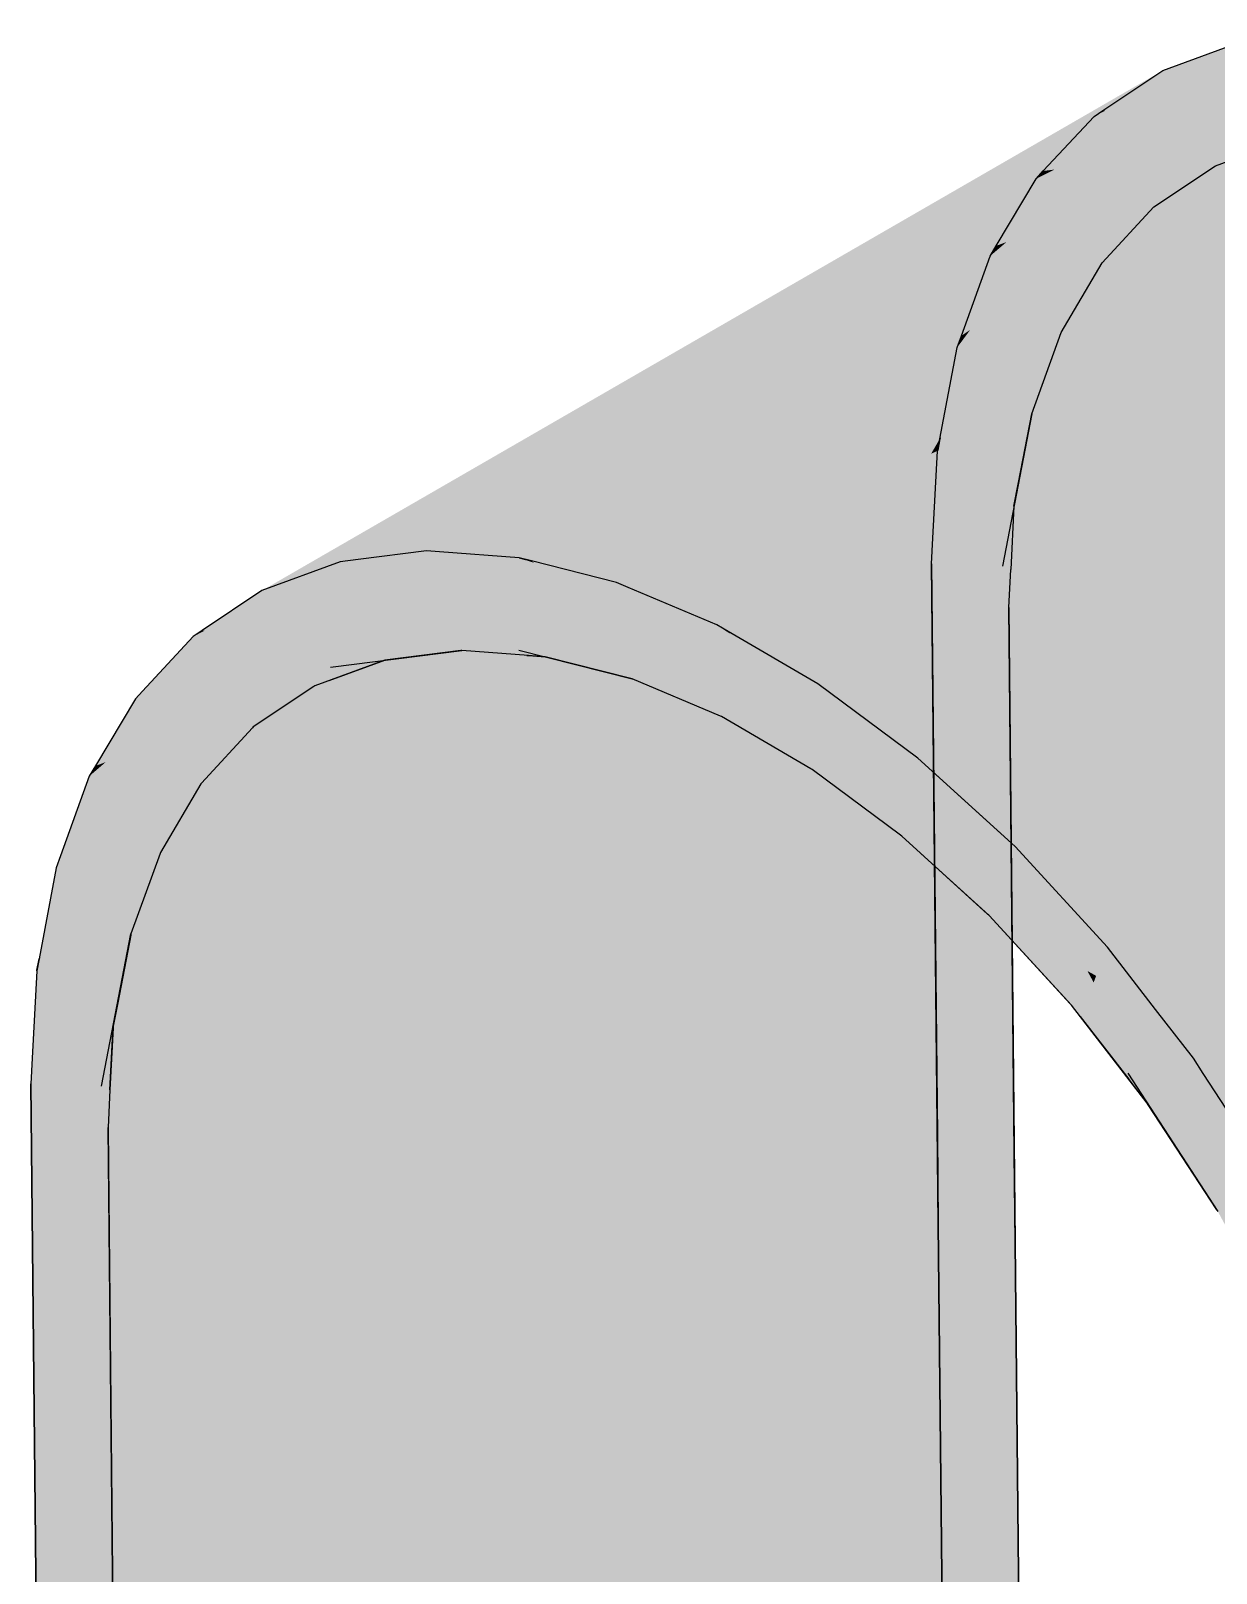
# Model space of a CAD drawing. Extents: x 0 to 2378, y 0 to 1682.
# Drawn here: x 1615.26 to 1647.83, y 1210.03 to 1252.41 of the extents above; entities that cross this region are included whole.
import ezdxf

# ---------------------------------------------------------------- set-up
doc = ezdxf.new("R2010")
doc.units = 0
doc.layers.add('SOMBRA', color=8, linetype='CONTINUOUS')
doc.layers.add('VISIBLE', color=7, linetype='CONTINUOUS')

msp = doc.modelspace()

# ---------------------------------------------------------------- linework, layer by layer
at = {"layer": 'SOMBRA', "color": 254}
for points in [[(1650.8779, 1252.4052), (1643.859, 1249.2002), (1626.1292, 1238.1165)], [(1647.7342, 1250.3555), (1650.8779, 1252.4052), (1626.1292, 1238.1165)], [(1653.4235, 1252.2174), (1647.7342, 1250.3555), (1628.6747, 1237.9287)], [(1653.4235, 1252.2174), (1628.6747, 1237.9287), (1628.8164, 1237.8926)], [(1653.4235, 1252.2174), (1628.8164, 1237.8926), (1652.2568, 1251.4259)], [(1650.8779, 1252.4052), (1649.0013, 1252.1691), (1643.859, 1249.2002)], [(1649.0013, 1252.1691), (1648.5091, 1252.1071), (1643.859, 1249.2002)], [(1651.2383, 1252.3786), (1650.8779, 1252.4052), (1647.7342, 1250.3555)], [(1653.4235, 1252.2174), (1651.2383, 1252.3786), (1647.7342, 1250.3555)], [(1648.5091, 1252.1071), (1646.3595, 1251.3151), (1623.7604, 1237.8185)], [(1643.859, 1249.2002), (1648.5091, 1252.1071), (1623.7604, 1237.8185)], [(1646.3595, 1251.3151), (1641.4866, 1248.3527), (1621.6108, 1237.0264)], [(1646.3595, 1251.3151), (1621.6108, 1237.0264), (1623.7604, 1237.8185)], [(1628.8164, 1237.8926), (1650.5834, 1250.2908), (1652.2568, 1251.4259)], [(1656.1034, 1251.5356), (1650.5834, 1250.2908), (1631.3547, 1237.2469)], [(1653.5531, 1249.7442), (1656.1034, 1251.5356), (1631.3547, 1237.2469)], [(1646.3595, 1251.3151), (1644.718, 1250.2184), (1641.4866, 1248.3527)], [(1644.4715, 1250.0537), (1640.0089, 1246.7834), (1619.7228, 1235.765)], [(1641.4866, 1248.3527), (1644.4715, 1250.0537), (1619.7228, 1235.765)], [(1647.7342, 1250.3555), (1626.1292, 1238.1165), (1626.4896, 1238.0899)], [(1647.7342, 1250.3555), (1626.4896, 1238.0899), (1628.6747, 1237.9287)], [(1628.8164, 1237.8926), (1629.0196, 1237.8409), (1650.5834, 1250.2908)], [(1629.0196, 1237.8409), (1631.3547, 1237.2469), (1650.5834, 1250.2908)], [(1658.8541, 1250.3721), (1653.5531, 1249.7442), (1634.1053, 1236.0834)], [(1656.3498, 1248.5586), (1658.8541, 1250.3721), (1634.1053, 1236.0834)], [(1644.4715, 1250.0537), (1643.0778, 1248.5552), (1640.0089, 1246.7834)], [(1644.718, 1250.2184), (1644.4715, 1250.0537), (1641.4866, 1248.3527)], [(1653.5531, 1249.7442), (1631.3547, 1237.2469), (1631.6736, 1237.112)], [(1653.5531, 1249.7442), (1631.6736, 1237.112), (1634.1053, 1236.0834)], [(1643.859, 1249.2002), (1623.7604, 1237.8185), (1624.2525, 1237.8804)], [(1643.859, 1249.2002), (1624.2525, 1237.8804), (1626.1292, 1238.1165)], [(1641.4866, 1248.3527), (1619.7228, 1235.765), (1619.9693, 1235.9297)], [(1641.4866, 1248.3527), (1619.9693, 1235.9297), (1621.6108, 1237.0264)], [(1656.3498, 1248.5586), (1634.1053, 1236.0834), (1634.4221, 1235.8987)], [(1656.3498, 1248.5586), (1634.4221, 1235.8987), (1636.8843, 1234.4627)], [(1661.633, 1248.7513), (1656.3498, 1248.5586), (1636.8843, 1234.4627)], [(1661.633, 1248.7513), (1636.8843, 1234.4627), (1639.6349, 1232.4255)], [(1664.3836, 1246.7142), (1661.633, 1248.7513), (1639.6349, 1232.4255)], [(1643.0778, 1248.5552), (1642.8805, 1248.3431), (1640.0089, 1246.7834)], [(1642.8805, 1248.3431), (1638.502, 1244.604), (1618.1318, 1234.0544)], [(1640.0089, 1246.7834), (1642.8805, 1248.3431), (1618.1318, 1234.0544)], [(1642.8805, 1248.3431), (1641.7826, 1246.4981), (1638.502, 1244.604)], [(1640.0089, 1246.7834), (1618.1318, 1234.0544), (1618.3291, 1234.2665)], [(1640.0089, 1246.7834), (1618.3291, 1234.2665), (1619.7228, 1235.765)], [(1664.3836, 1246.7142), (1639.6349, 1232.4255), (1641.5186, 1230.7091)], [(1664.3836, 1246.7142), (1641.5186, 1230.7091), (1648.7793, 1234.901)], [(1641.7826, 1246.4981), (1641.6148, 1246.2161), (1638.502, 1244.604)], [(1641.6148, 1246.2161), (1637.6319, 1242.1815), (1616.8661, 1231.9274)], [(1638.502, 1244.604), (1641.6148, 1246.2161), (1616.8661, 1231.9274)], [(1641.6148, 1246.2161), (1640.8265, 1244.0259), (1637.6319, 1242.1815)], [(1638.502, 1244.604), (1616.8661, 1231.9274), (1617.0338, 1232.2094)], [(1638.502, 1244.604), (1617.0338, 1232.2094), (1618.1318, 1234.0544)], [(1667.0494, 1244.2851), (1648.7793, 1234.901), (1642.3007, 1229.9964)], [(1667.0494, 1244.2851), (1642.3007, 1229.9964), (1644.8392, 1227.2326)], [(1669.5879, 1241.5213), (1667.0494, 1244.2851), (1644.8392, 1227.2326)], [(1640.7097, 1243.7013), (1637.3797, 1239.5468), (1615.961, 1229.4126)], [(1637.6319, 1242.1815), (1640.7097, 1243.7013), (1615.961, 1229.4126)], [(1640.7097, 1243.7013), (1640.2343, 1241.1949), (1637.3797, 1239.5468)], [(1640.8265, 1244.0259), (1640.7097, 1243.7013), (1637.6319, 1242.1815)], [(1637.6319, 1242.1815), (1615.961, 1229.4126), (1616.0778, 1229.7372)], [(1637.6319, 1242.1815), (1616.0778, 1229.7372), (1616.8661, 1231.9274)], [(1640.2343, 1241.1949), (1639.9955, 1240.7844), (1637.3797, 1239.5468)], [(1640.2343, 1241.1949), (1640.1762, 1240.8888), (1639.9955, 1240.7844)], [(1640.1723, 1240.8681), (1615.4236, 1226.5794), (1615.4275, 1226.6001)], [(1640.1723, 1240.8681), (1615.4275, 1226.6001), (1639.9955, 1240.7844)], [(1615.4275, 1226.6001), (1637.3797, 1239.5468), (1639.9955, 1240.7844)], [(1640.1762, 1240.8888), (1640.1723, 1240.8681), (1639.9955, 1240.7844)], [(1615.4275, 1226.6001), (1615.4856, 1226.9062), (1637.3797, 1239.5468)], [(1615.4856, 1226.9062), (1615.961, 1229.4126), (1637.3797, 1239.5468)], [(1641.5186, 1230.7091), (1642.3007, 1229.9964), (1648.7793, 1234.901)]]:
    msp.add_solid(points, dxfattribs=at)
at = {"layer": 'SOMBRA', "color": 253}
for points in [[(1646.1682, 1250.1069), (1644.7852, 1250.2132), (1648.5091, 1252.1071)], [(1644.7852, 1250.2132), (1646.3595, 1251.3151), (1648.5091, 1252.1071)], [(1648.31, 1249.9423), (1646.1682, 1250.1069), (1648.5091, 1252.1071)], [(1644.7852, 1250.2132), (1644.718, 1250.2184), (1646.3595, 1251.3151)], [(1643.3851, 1248.5942), (1643.0778, 1248.5552), (1644.4715, 1250.0537)], [(1646.1682, 1250.1069), (1644.5748, 1248.7454), (1643.3851, 1248.5942)], [(1646.1682, 1250.1069), (1643.3851, 1248.5942), (1644.4715, 1250.0537)], [(1644.7852, 1250.2132), (1644.4715, 1250.0537), (1644.718, 1250.2184)], [(1646.1682, 1250.1069), (1644.4715, 1250.0537), (1644.7852, 1250.2132)], [(1648.31, 1249.9423), (1644.5748, 1248.7454), (1646.1682, 1250.1069)], [(1648.31, 1249.9423), (1648.2427, 1249.2112), (1644.5748, 1248.7454)], [(1648.2427, 1249.2112), (1642.0657, 1246.6015), (1644.5748, 1248.7454)], [(1648.2427, 1249.2112), (1648.2089, 1248.8443), (1642.0657, 1246.6015)], [(1647.8091, 1248.6983), (1641.5957, 1244.5406), (1641.6148, 1246.2161)], [(1647.8091, 1248.6983), (1641.6148, 1246.2161), (1642.0657, 1246.6015)], [(1643.3851, 1248.5942), (1641.8404, 1246.5192), (1641.7826, 1246.4981)], [(1643.3851, 1248.5942), (1641.7826, 1246.4981), (1642.8805, 1248.3431)], [(1644.5748, 1248.7454), (1642.0657, 1246.6015), (1641.8404, 1246.5192)], [(1644.5748, 1248.7454), (1641.8404, 1246.5192), (1643.3851, 1248.5942)], [(1643.3851, 1248.5942), (1642.8805, 1248.3431), (1643.0778, 1248.5552)], [(1646.1191, 1247.5674), (1641.5741, 1242.6458), (1641.5957, 1244.5406)], [(1642.0657, 1246.6015), (1641.6148, 1246.2161), (1641.8404, 1246.5192)], [(1641.8404, 1246.5192), (1641.6148, 1246.2161), (1641.7826, 1246.4981)], [(1641.0676, 1244.1872), (1640.8265, 1244.0259), (1641.6148, 1246.2161)], [(1641.5957, 1244.5406), (1641.0676, 1244.1872), (1641.6148, 1246.2161)], [(1644.6978, 1246.0283), (1641.5519, 1240.6937), (1641.5741, 1242.6458)], [(1641.5957, 1244.5406), (1641.5741, 1242.6458), (1640.2712, 1241.2349)], [(1641.5957, 1244.5406), (1640.2712, 1241.2349), (1641.0676, 1244.1872)], [(1641.0676, 1244.1872), (1640.2712, 1241.2349), (1640.2343, 1241.1949)], [(1641.0676, 1244.1872), (1640.2343, 1241.1949), (1640.7097, 1243.7013)], [(1641.0676, 1244.1872), (1640.7097, 1243.7013), (1640.8265, 1244.0259)], [(1643.5735, 1244.1218), (1641.5267, 1238.4803), (1641.5519, 1240.6937)], [(1641.5741, 1242.6458), (1640.1905, 1238.4079), (1640.1723, 1240.8681)], [(1641.5741, 1242.6458), (1640.1723, 1240.8681), (1640.2712, 1241.2349)], [(1641.5741, 1242.6458), (1640.2014, 1238.4035), (1640.1905, 1238.4079)], [(1641.5741, 1242.6458), (1641.5519, 1240.6937), (1640.2014, 1238.4035)], [(1642.7603, 1241.8805), (1641.9549, 1237.6955), (1641.5197, 1237.8712)], [(1642.7603, 1241.8805), (1641.5197, 1237.8712), (1641.5267, 1238.4803)], [(1640.2712, 1241.2349), (1640.1723, 1240.8681), (1640.2343, 1241.1949)], [(1657.022, 1231.7869), (1669.5879, 1241.5213), (1644.8392, 1227.2326)], [(1640.1723, 1240.8681), (1634.4323, 1235.2247), (1615.4236, 1226.5794)], [(1640.1723, 1240.8681), (1640.0466, 1238.4661), (1634.4323, 1235.2247)], [(1640.1905, 1238.4079), (1640.0466, 1238.4661), (1640.1723, 1240.8681)], [(1641.5519, 1240.6937), (1641.333, 1237.9466), (1640.2014, 1238.4035)], [(1641.5519, 1240.6937), (1641.5267, 1238.4803), (1641.333, 1237.9466)], [(1642.2724, 1239.3453), (1642.1839, 1237.603), (1641.9549, 1237.6955)], [(1640.0466, 1238.4661), (1640.0097, 1237.7613), (1634.4323, 1235.2247)], [(1640.1905, 1238.4079), (1640.0097, 1237.7613), (1640.0466, 1238.4661)], [(1640.1905, 1238.4079), (1640.192, 1219.6211), (1640.0097, 1237.7613)], [(1640.1905, 1238.4079), (1640.33, 1219.588), (1640.192, 1219.6211)], [(1641.5197, 1237.8712), (1640.33, 1219.588), (1640.1905, 1238.4079)], [(1641.5267, 1238.4803), (1641.5197, 1237.8712), (1641.333, 1237.9466)], [(1669.0499, 1236.2133), (1671.9497, 1238.4676), (1647.2009, 1224.1789)], [(1671.9497, 1238.4676), (1657.022, 1231.7869), (1647.2009, 1224.1789)], [(1640.0097, 1237.7613), (1620.9386, 1210.9652), (1615.2609, 1223.4726)], [(1634.4323, 1235.2247), (1640.0097, 1237.7613), (1615.2609, 1223.4726)], [(1640.0097, 1237.7613), (1640.1674, 1222.067), (1620.9386, 1210.9652)], [(1641.5197, 1237.8712), (1641.2576, 1219.3658), (1640.33, 1219.588)], [(1641.5197, 1237.8712), (1641.3237, 1220.6674), (1641.2576, 1219.3658)], [(1642.1839, 1237.603), (1641.3237, 1220.6674), (1641.5197, 1237.8712)], [(1642.131, 1236.561), (1641.3087, 1219.3535), (1641.3237, 1220.6674)], [(1642.131, 1236.561), (1642.3063, 1219.1145), (1641.3087, 1219.3535)], [(1669.0499, 1236.2133), (1647.2009, 1224.1789), (1647.4748, 1223.7569)], [(1669.0499, 1236.2133), (1647.4748, 1223.7569), (1649.3364, 1220.8884)], [(1634.4323, 1235.2247), (1615.2609, 1223.4726), (1615.2978, 1224.1774)], [(1634.4323, 1235.2247), (1615.2978, 1224.1774), (1615.4236, 1226.5794)], [(1657.022, 1231.7869), (1644.8392, 1227.2326), (1646.1649, 1225.5185)], [(1657.022, 1231.7869), (1646.1649, 1225.5185), (1647.2009, 1224.1789)], [(1615.4186, 1207.7783), (1615.2609, 1223.4726), (1620.9386, 1210.9652)], [(1640.1674, 1222.067), (1621.8234, 1209.016), (1620.9386, 1210.9652)], [(1640.1674, 1222.067), (1640.192, 1219.6211), (1621.8234, 1209.016)], [(1641.3237, 1220.6674), (1641.3087, 1219.3535), (1641.2576, 1219.3658)], [(1640.192, 1219.6211), (1628.1418, 1195.0973), (1621.8234, 1209.016)], [(1640.192, 1219.6211), (1640.3675, 1202.1558), (1628.1418, 1195.0973)], [(1640.33, 1219.588), (1640.3986, 1199.0613), (1640.192, 1219.6211)], [(1640.33, 1219.588), (1640.4821, 1199.0566), (1640.3986, 1199.0613)], [(1641.3087, 1219.3535), (1640.4821, 1199.0566), (1640.33, 1219.588)], [(1641.3087, 1219.3535), (1641.0771, 1199.0232), (1640.4821, 1199.0566)], [(1642.3063, 1219.1145), (1641.0771, 1199.0232), (1641.3087, 1219.3535)], [(1642.3063, 1219.1145), (1642.509, 1198.9429), (1641.0771, 1199.0232)], [(1615.4432, 1205.3324), (1615.4186, 1207.7783), (1620.9386, 1210.9652)], [(1615.4432, 1205.3324), (1620.9386, 1210.9652), (1621.8234, 1209.016)]]:
    msp.add_solid(points, dxfattribs=at)
at = {"layer": 'SOMBRA', "color": 252}
for points in [[(1627.105, 1235.3812), (1649.7324, 1249.4005), (1651.8537, 1249.6699)], [(1633.6071, 1237.9404), (1627.105, 1235.3812), (1651.8537, 1249.6699)], [(1633.6071, 1237.9404), (1651.8537, 1249.6699), (1653.6801, 1249.5295)], [(1624.9836, 1235.1118), (1647.8091, 1248.6983), (1649.7324, 1249.4005)], [(1627.0751, 1235.3774), (1624.9836, 1235.1118), (1649.7324, 1249.4005)], [(1627.105, 1235.3812), (1627.0751, 1235.3774), (1649.7324, 1249.4005)], [(1629.3889, 1235.2057), (1653.6801, 1249.5295), (1654.1377, 1249.4944)], [(1629.3889, 1235.2057), (1633.6071, 1237.9404), (1653.6801, 1249.5295)], [(1631.7453, 1234.61), (1629.3889, 1235.2057), (1654.1377, 1249.4944)], [(1631.7789, 1234.6015), (1631.7453, 1234.61), (1654.1377, 1249.4944)], [(1631.7789, 1234.6015), (1654.1377, 1249.4944), (1656.5277, 1248.8901)], [(1634.205, 1233.5791), (1631.7789, 1234.6015), (1656.5277, 1248.8901)], [(1634.2397, 1233.5645), (1634.205, 1233.5791), (1656.5277, 1248.8901)], [(1634.2397, 1233.5645), (1656.5277, 1248.8901), (1658.9884, 1247.8532)], [(1623.0603, 1234.4096), (1646.1191, 1247.5674), (1647.8091, 1248.6983)], [(1624.9566, 1235.1019), (1623.0603, 1234.4096), (1647.8091, 1248.6983)], [(1624.9836, 1235.1118), (1624.9566, 1235.1019), (1647.8091, 1248.6983)], [(1621.3703, 1233.2787), (1644.6978, 1246.0283), (1646.1191, 1247.5674)], [(1623.0365, 1234.3937), (1621.3703, 1233.2787), (1646.1191, 1247.5674)], [(1623.0603, 1234.4096), (1623.0365, 1234.3937), (1646.1191, 1247.5674)], [(1636.6936, 1232.1316), (1634.2397, 1233.5645), (1658.9884, 1247.8532)], [(1636.7287, 1232.1111), (1636.6936, 1232.1316), (1658.9884, 1247.8532)], [(1636.7287, 1232.1111), (1658.9884, 1247.8532), (1661.4774, 1246.3998)], [(1639.1548, 1230.308), (1636.7287, 1232.1111), (1661.4774, 1246.3998)], [(1639.1894, 1230.2822), (1639.1548, 1230.308), (1661.4774, 1246.3998)], [(1639.1894, 1230.2822), (1661.4774, 1246.3998), (1663.9382, 1244.5709)], [(1619.949, 1231.7396), (1643.5735, 1244.1218), (1644.6978, 1246.0283)], [(1621.3503, 1233.2571), (1619.949, 1231.7396), (1644.6978, 1246.0283)], [(1621.3703, 1233.2787), (1621.3503, 1233.2571), (1644.6978, 1246.0283)], [(1641.5458, 1228.1409), (1639.1894, 1230.2822), (1663.9382, 1244.5709)], [(1641.5794, 1228.1103), (1641.5458, 1228.1409), (1663.9382, 1244.5709)], [(1641.5794, 1228.1103), (1663.9382, 1244.5709), (1666.3282, 1242.399)], [(1618.8247, 1229.8331), (1642.7603, 1241.8805), (1643.5735, 1244.1218)], [(1619.9332, 1231.7128), (1618.8247, 1229.8331), (1643.5735, 1244.1218)], [(1619.949, 1231.7396), (1619.9332, 1231.7128), (1643.5735, 1244.1218)], [(1666.2336, 1242.3287), (1641.5794, 1228.1103), (1666.3282, 1242.399)], [(1666.2336, 1242.3287), (1641.5889, 1228.1001), (1641.5794, 1228.1103)], [(1641.5889, 1228.1001), (1666.2336, 1242.3287), (1643.8173, 1225.6752)], [(1643.8493, 1225.6404), (1643.8173, 1225.6752), (1666.2336, 1242.3287)], [(1643.8493, 1225.6404), (1666.2336, 1242.3287), (1666.3376, 1242.3888)], [(1643.8493, 1225.6404), (1666.3376, 1242.3888), (1668.598, 1239.9291)], [(1618.0116, 1227.5918), (1642.3969, 1239.992), (1642.7603, 1241.8805)], [(1618.8133, 1229.8016), (1618.0116, 1227.5918), (1642.7603, 1241.8805)], [(1618.8247, 1229.8331), (1618.8133, 1229.8016), (1642.7603, 1241.8805)], [(1618.0116, 1227.5918), (1635.994, 1236.2953), (1642.3969, 1239.992)], [(1635.994, 1236.2953), (1642.2724, 1239.3453), (1642.3969, 1239.992)], [(1645.9337, 1222.9396), (1643.8493, 1225.6404), (1668.598, 1239.9291)], [(1645.9635, 1222.9011), (1645.9337, 1222.9396), (1668.598, 1239.9291)], [(1645.9635, 1222.9011), (1668.598, 1239.9291), (1670.7122, 1237.1897)], [(1617.5237, 1225.0566), (1642.1839, 1237.603), (1642.2724, 1239.3453)], [(1635.994, 1236.2953), (1617.5237, 1225.0566), (1642.2724, 1239.3453)], [(1621.4195, 1235.8182), (1623.7604, 1237.8185), (1620.0365, 1235.9245)], [(1620.0365, 1235.9245), (1623.7604, 1237.8185), (1621.6108, 1237.0264)], [(1623.5612, 1235.6536), (1623.7604, 1237.8185), (1621.4195, 1235.8182)], [(1628.886, 1235.2443), (1623.7604, 1237.8185), (1623.5612, 1235.6536)], [(1624.3393, 1237.8314), (1624.2525, 1237.8804), (1623.7604, 1237.8185)], [(1624.617, 1237.6748), (1624.3393, 1237.8314), (1623.7604, 1237.8185)], [(1628.886, 1235.2443), (1624.617, 1237.6748), (1623.7604, 1237.8185)], [(1624.3393, 1237.8314), (1626.1292, 1238.1165), (1624.2525, 1237.8804)], [(1624.3393, 1237.8314), (1626.4896, 1238.0899), (1626.1292, 1238.1165)], [(1624.3393, 1237.8314), (1626.8363, 1237.8874), (1626.4896, 1238.0899)], [(1624.617, 1237.6748), (1626.8363, 1237.8874), (1624.3393, 1237.8314)], [(1624.617, 1237.6748), (1628.2416, 1237.0669), (1626.8363, 1237.8874)], [(1626.8363, 1237.8874), (1628.6747, 1237.9287), (1626.4896, 1238.0899)], [(1628.2416, 1237.0669), (1628.6747, 1237.9287), (1626.8363, 1237.8874)], [(1633.6071, 1237.9404), (1628.9313, 1235.2408), (1627.105, 1235.3812)], [(1628.2416, 1237.0669), (1629.0926, 1237.7867), (1628.6747, 1237.9287)], [(1628.2416, 1237.0669), (1630.5913, 1236.6728), (1629.0926, 1237.7867)], [(1629.0926, 1237.7867), (1629.0196, 1237.8409), (1628.6747, 1237.9287)], [(1628.9313, 1235.2408), (1633.6071, 1237.9404), (1629.3568, 1235.2081)], [(1629.0926, 1237.7867), (1631.3547, 1237.2469), (1629.0196, 1237.8409)], [(1630.5913, 1236.6728), (1632.0292, 1236.7889), (1629.0926, 1237.7867)], [(1629.0926, 1237.7867), (1631.6736, 1237.112), (1631.3547, 1237.2469)], [(1629.0926, 1237.7867), (1632.0292, 1236.7889), (1631.6736, 1237.112)], [(1629.3889, 1235.2057), (1629.3568, 1235.2081), (1633.6071, 1237.9404)], [(1617.5237, 1225.0566), (1632.79, 1232.1794), (1642.1839, 1237.603)], [(1625.0042, 1237.4563), (1628.2416, 1237.0669), (1624.617, 1237.6748)], [(1628.886, 1235.2443), (1628.9313, 1235.2408), (1624.617, 1237.6748)], [(1631.7789, 1234.6015), (1625.0042, 1237.4563), (1628.6727, 1235.3867)], [(1625.0042, 1237.4563), (1634.2397, 1233.5645), (1628.2416, 1237.0669)], [(1632.79, 1232.1794), (1642.131, 1236.561), (1642.1839, 1237.603)], [(1620.0365, 1235.9245), (1621.6108, 1237.0264), (1619.9693, 1235.9297)], [(1636.7287, 1232.1111), (1630.5913, 1236.6728), (1628.2416, 1237.0669)], [(1632.0292, 1236.7889), (1634.1053, 1236.0834), (1631.6736, 1237.112)], [(1647.8458, 1220.0111), (1645.9635, 1222.9011), (1670.7122, 1237.1897)], [(1617.3823, 1222.2724), (1642.2817, 1221.5624), (1642.131, 1236.561)], [(1632.79, 1232.1794), (1617.3823, 1222.2724), (1642.131, 1236.561)], [(1630.5913, 1236.6728), (1632.5113, 1236.3508), (1632.0292, 1236.7889)], [(1639.1894, 1230.2822), (1632.5113, 1236.3508), (1630.5913, 1236.6728)], [(1632.5113, 1236.3508), (1634.1053, 1236.0834), (1632.0292, 1236.7889)], [(1635.994, 1236.2953), (1617.6481, 1225.7033), (1617.5237, 1225.0566)], [(1635.994, 1236.2953), (1618.0047, 1227.5561), (1617.6481, 1225.7033)], [(1618.0116, 1227.5918), (1618.0047, 1227.5561), (1635.994, 1236.2953)], [(1639.7116, 1229.8077), (1634.1053, 1236.0834), (1632.5113, 1236.3508)], [(1634.4802, 1235.8354), (1634.4221, 1235.8987), (1634.1053, 1236.0834)], [(1634.7121, 1235.5831), (1634.4802, 1235.8354), (1634.1053, 1236.0834)], [(1639.7116, 1229.8077), (1634.7121, 1235.5831), (1634.1053, 1236.0834)], [(1618.6364, 1234.3056), (1619.7228, 1235.765), (1618.3291, 1234.2665)], [(1619.826, 1234.4567), (1619.7228, 1235.765), (1618.6364, 1234.3056)], [(1620.0365, 1235.9245), (1619.9693, 1235.9297), (1619.7228, 1235.765)], [(1619.826, 1234.4567), (1620.0365, 1235.9245), (1619.7228, 1235.765)], [(1619.826, 1234.4567), (1621.4195, 1235.8182), (1620.0365, 1235.9245)], [(1623.494, 1234.9226), (1621.4195, 1235.8182), (1619.826, 1234.4567)], [(1623.494, 1234.9226), (1623.5612, 1235.6536), (1621.4195, 1235.8182)], [(1627.105, 1235.3812), (1623.5612, 1235.6536), (1623.494, 1234.9226)], [(1634.4802, 1235.8354), (1636.8843, 1234.4627), (1634.4221, 1235.8987)], [(1634.7121, 1235.5831), (1639.6349, 1232.4255), (1634.4802, 1235.8354)], [(1634.4802, 1235.8354), (1639.6349, 1232.4255), (1636.8843, 1234.4627)], [(1629.3889, 1235.2057), (1628.6727, 1235.3867), (1628.9313, 1235.2408)], [(1639.7116, 1229.8077), (1640.2836, 1229.5204), (1634.7121, 1235.5831)], [(1640.2836, 1229.5204), (1644.8392, 1227.2326), (1634.7121, 1235.5831)], [(1634.7121, 1235.5831), (1644.8392, 1227.2326), (1639.6349, 1232.4255)], [(1623.4602, 1234.5556), (1623.494, 1234.9226), (1619.826, 1234.4567)], [(1624.9836, 1235.1118), (1623.494, 1234.9226), (1623.4602, 1234.5556)], [(1623.0603, 1234.4096), (1616.8661, 1231.9274), (1616.847, 1230.2519)], [(1623.0603, 1234.4096), (1617.317, 1232.3128), (1616.8661, 1231.9274)], [(1623.4602, 1234.5556), (1619.826, 1234.4567), (1617.317, 1232.3128)], [(1617.317, 1232.3128), (1619.826, 1234.4567), (1618.6364, 1234.3056)], [(1617.0917, 1232.2305), (1618.1318, 1234.0544), (1617.0338, 1232.2094)], [(1617.317, 1232.3128), (1618.6364, 1234.3056), (1617.0917, 1232.2305)], [(1617.0917, 1232.2305), (1618.6364, 1234.3056), (1618.3291, 1234.2665)], [(1617.0917, 1232.2305), (1618.3291, 1234.2665), (1618.1318, 1234.0544)], [(1621.3703, 1233.2787), (1616.847, 1230.2519), (1616.8254, 1228.3571)], [(1617.317, 1232.3128), (1617.0917, 1232.2305), (1616.8661, 1231.9274)], [(1644.8392, 1227.2326), (1642.3007, 1229.9964), (1639.6349, 1232.4255)], [(1616.3188, 1229.8985), (1616.8661, 1231.9274), (1616.0778, 1229.7372)], [(1616.847, 1230.2519), (1616.8661, 1231.9274), (1616.3188, 1229.8985)], [(1617.0917, 1232.2305), (1617.0338, 1232.2094), (1616.8661, 1231.9274)], [(1632.79, 1232.1794), (1617.4352, 1223.3143), (1617.3823, 1222.2724)], [(1617.4352, 1223.3143), (1632.79, 1232.1794), (1617.5217, 1225.0174)], [(1617.5237, 1225.0566), (1617.5217, 1225.0174), (1632.79, 1232.1794)], [(1619.949, 1231.7396), (1616.8254, 1228.3571), (1616.8031, 1226.405)], [(1616.8254, 1228.3571), (1616.847, 1230.2519), (1616.3188, 1229.8985)], [(1616.8254, 1228.3571), (1616.3188, 1229.8985), (1615.5225, 1226.9462)], [(1615.5225, 1226.9462), (1616.3188, 1229.8985), (1616.0778, 1229.7372)], [(1615.5225, 1226.9462), (1616.0778, 1229.7372), (1615.961, 1229.4126)], [(1618.8247, 1229.8331), (1616.8031, 1226.405), (1616.7779, 1224.1916)], [(1641.5794, 1228.1103), (1640.2836, 1229.5204), (1639.7116, 1229.8077)], [(1615.5225, 1226.9462), (1615.961, 1229.4126), (1615.4856, 1226.9062)], [(1641.5889, 1228.1001), (1644.8392, 1227.2326), (1640.2836, 1229.5204)], [(1615.4526, 1224.1149), (1616.8254, 1228.3571), (1615.5225, 1226.9462)], [(1615.4526, 1224.1149), (1616.8031, 1226.405), (1616.8254, 1228.3571)], [(1643.8493, 1225.6404), (1642.23, 1227.7384), (1641.5889, 1228.1001)], [(1641.5889, 1228.1001), (1644.5307, 1226.4404), (1644.8392, 1227.2326)], [(1617.2062, 1223.4068), (1618.0116, 1227.5918), (1616.7779, 1224.1916)], [(1644.095, 1225.322), (1643.1514, 1227.2186), (1642.23, 1227.7384)], [(1644.095, 1225.322), (1644.2042, 1225.6022), (1643.1514, 1227.2186)], [(1644.2042, 1225.6022), (1644.2904, 1226.576), (1643.1514, 1227.2186)], [(1645.0104, 1226.1698), (1644.8392, 1227.2326), (1644.5307, 1226.4404)], [(1645.0104, 1226.1698), (1645.0107, 1226.1696), (1644.8392, 1227.2326)], [(1645.0107, 1226.1696), (1645.7046, 1225.7782), (1644.8392, 1227.2326)], [(1645.7046, 1225.7782), (1645.9805, 1225.6225), (1644.8392, 1227.2326)], [(1645.9805, 1225.6225), (1646.1649, 1225.5185), (1644.8392, 1227.2326)], [(1615.4526, 1224.1149), (1615.5225, 1226.9462), (1615.4236, 1226.5794)], [(1615.5225, 1226.9462), (1615.4856, 1226.9062), (1615.4236, 1226.5794)], [(1615.4418, 1224.1192), (1615.4236, 1226.5794), (1615.2978, 1224.1774)], [(1615.4526, 1224.1149), (1615.4236, 1226.5794), (1615.4418, 1224.1192)], [(1615.4526, 1224.1149), (1616.7779, 1224.1916), (1616.8031, 1226.405)], [(1644.2042, 1225.6022), (1644.461, 1226.2615), (1644.2904, 1226.576)], [(1644.461, 1226.2615), (1644.5307, 1226.4404), (1644.2904, 1226.576)], [(1645.2214, 1224.859), (1644.5307, 1226.4404), (1644.461, 1226.2615)], [(1645.2214, 1224.859), (1645.0104, 1226.1698), (1644.5307, 1226.4404)], [(1645.3966, 1223.7715), (1644.461, 1226.2615), (1644.2042, 1225.6022)], [(1645.3966, 1223.7715), (1645.2214, 1224.859), (1644.461, 1226.2615)], [(1645.0104, 1226.1698), (1645.2214, 1224.859), (1645.2226, 1224.8569)], [(1645.0104, 1226.1698), (1645.2226, 1224.8569), (1645.0107, 1226.1696)], [(1649.5485, 1216.8794), (1645.0107, 1226.1696), (1645.2226, 1224.8569)], [(1649.5485, 1216.8794), (1645.5999, 1225.8373), (1645.0107, 1226.1696)], [(1645.4242, 1223.5998), (1644.2042, 1225.6022), (1644.095, 1225.322)], [(1645.4242, 1223.5998), (1645.3966, 1223.7715), (1644.2042, 1225.6022)], [(1645.5999, 1225.8373), (1650.9486, 1213.7032), (1648.2608, 1221.4822)], [(1645.5999, 1225.8373), (1648.2608, 1221.4822), (1645.7046, 1225.7782)], [(1645.7046, 1225.7782), (1648.2608, 1221.4822), (1647.6381, 1223.2841)], [(1645.7046, 1225.7782), (1647.6381, 1223.2841), (1645.9805, 1225.6225)], [(1645.9805, 1225.6225), (1647.2009, 1224.1789), (1646.1649, 1225.5185)], [(1645.9805, 1225.6225), (1647.6381, 1223.2841), (1647.4748, 1223.7569)], [(1645.9805, 1225.6225), (1647.4748, 1223.7569), (1647.2009, 1224.1789)], [(1617.5237, 1225.0566), (1617.2062, 1223.4068), (1617.4352, 1223.3143)], [(1645.2214, 1224.859), (1645.3966, 1223.7715), (1645.3981, 1223.7691)], [(1645.2214, 1224.859), (1645.3981, 1223.7691), (1645.2226, 1224.8569)], [(1647.8727, 1219.9698), (1645.2226, 1224.8569), (1645.3981, 1223.7691)], [(1615.4526, 1224.1149), (1616.5843, 1223.6579), (1616.7779, 1224.1916)], [(1616.5843, 1223.6579), (1616.771, 1223.5825), (1616.7779, 1224.1916)], [(1617.2062, 1223.4068), (1616.7779, 1224.1916), (1616.771, 1223.5825)], [(1615.5813, 1205.2993), (1615.2978, 1224.1774), (1615.2609, 1223.4726)], [(1615.5813, 1205.2993), (1615.4418, 1224.1192), (1615.2978, 1224.1774)], [(1616.5089, 1205.0771), (1615.4418, 1224.1192), (1615.5813, 1205.2993)], [(1616.5089, 1205.0771), (1616.771, 1223.5825), (1615.4418, 1224.1192)], [(1645.3966, 1223.7715), (1645.4242, 1223.5998), (1645.4258, 1223.5978)], [(1645.3966, 1223.7715), (1645.4258, 1223.5978), (1645.3981, 1223.7691)], [(1645.9635, 1222.9011), (1645.3981, 1223.7691), (1645.4258, 1223.5978)], [(1615.5813, 1205.2993), (1615.2609, 1223.4726), (1615.4432, 1205.3324)], [(1616.5089, 1205.0771), (1616.575, 1206.3788), (1616.771, 1223.5825)], [(1617.4352, 1223.3143), (1616.771, 1223.5825), (1616.575, 1206.3788)], [(1647.6381, 1223.2841), (1649.3364, 1220.8884), (1647.4748, 1223.7569)], [(1648.2608, 1221.4822), (1649.3364, 1220.8884), (1647.6381, 1223.2841)], [(1617.5576, 1204.8259), (1617.3823, 1222.2724), (1616.575, 1206.3788)], [(1617.3823, 1222.2724), (1622.53, 1210.1588), (1642.2817, 1221.5624)], [(1617.3823, 1222.2724), (1617.3922, 1221.2813), (1622.53, 1210.1588)], [(1617.533, 1207.2737), (1622.53, 1210.1588), (1617.3922, 1221.2813)], [(1622.53, 1210.1588), (1642.3063, 1219.1145), (1642.2817, 1221.5624)], [(1622.53, 1210.1588), (1623.4279, 1208.2151), (1642.3063, 1219.1145)], [(1623.4279, 1208.2151), (1642.478, 1202.0295), (1642.3063, 1219.1145)], [(1617.533, 1207.2737), (1623.4279, 1208.2151), (1622.53, 1210.1588)]]:
    msp.add_solid(points, dxfattribs=at)
at = {"layer": 'VISIBLE'}
for p, q in [((1646.3595, 1251.3151), (1648.5091, 1252.1071)), ((1644.718, 1250.2184), (1646.3595, 1251.3151)), ((1643.0778, 1248.5552), (1644.4715, 1250.0537)), ((1644.4715, 1250.0537), (1644.718, 1250.2184)), ((1647.8091, 1248.6983), (1649.7324, 1249.4005)), ((1642.8805, 1248.3431), (1643.0778, 1248.5552)), ((1646.1191, 1247.5674), (1647.8091, 1248.6983)), ((1641.7826, 1246.4981), (1642.8805, 1248.3431)), ((1644.6978, 1246.0283), (1646.1191, 1247.5674)), ((1641.6148, 1246.2161), (1641.7826, 1246.4981)), ((1640.8265, 1244.0259), (1641.6148, 1246.2161)), ((1643.5735, 1244.1218), (1644.6978, 1246.0283)), ((1642.7603, 1241.8805), (1643.5735, 1244.1218)), ((1640.2343, 1241.1949), (1640.7097, 1243.7013)), ((1640.7097, 1243.7013), (1640.8265, 1244.0259)), ((1642.7603, 1241.8805), (1641.9549, 1237.6955)), ((1642.3969, 1239.992), (1642.7603, 1241.8805)), ((1640.1723, 1240.8681), (1640.2343, 1241.1949)), ((1640.2343, 1241.1949), (1640.1762, 1240.8888)), ((1640.0466, 1238.4661), (1640.1723, 1240.8681)), ((1640.1762, 1240.8888), (1640.1723, 1240.8681)), ((1642.2724, 1239.3453), (1642.3969, 1239.992)), ((1642.2724, 1239.3453), (1642.1839, 1237.603)), ((1640.0097, 1237.7613), (1640.0466, 1238.4661)), ((1623.7604, 1237.8185), (1621.6108, 1237.0264)), ((1624.2525, 1237.8804), (1623.7604, 1237.8185)), ((1626.1292, 1238.1165), (1624.2525, 1237.8804)), ((1626.4896, 1238.0899), (1626.1292, 1238.1165)), ((1628.6747, 1237.9287), (1626.4896, 1238.0899)), ((1629.0196, 1237.8409), (1628.6747, 1237.9287)), ((1628.6747, 1237.9287), (1628.8164, 1237.8926)), ((1628.8164, 1237.8926), (1629.0196, 1237.8409)), ((1631.3547, 1237.2469), (1629.0196, 1237.8409)), ((1640.192, 1219.6211), (1640.0097, 1237.7613)), ((1640.0097, 1237.7613), (1640.1674, 1222.067)), ((1642.131, 1236.561), (1642.1839, 1237.603)), ((1621.6108, 1237.0264), (1619.9693, 1235.9297)), ((1631.6736, 1237.112), (1631.3547, 1237.2469)), ((1634.1053, 1236.0834), (1631.6736, 1237.112)), ((1642.131, 1236.561), (1642.3063, 1219.1145)), ((1642.2817, 1221.5624), (1642.131, 1236.561)), ((1634.4221, 1235.8987), (1634.1053, 1236.0834)), ((1619.7228, 1235.765), (1618.3291, 1234.2665)), ((1619.9693, 1235.9297), (1619.7228, 1235.765)), ((1636.8843, 1234.4627), (1634.4221, 1235.8987)), ((1623.494, 1234.9226), (1627.105, 1235.3812)), ((1627.0751, 1235.3774), (1624.9836, 1235.1118)), ((1627.105, 1235.3812), (1627.0751, 1235.3774)), ((1628.9313, 1235.2408), (1627.105, 1235.3812)), ((1628.6727, 1235.3867), (1631.7789, 1234.6015)), ((1628.886, 1235.2443), (1628.9313, 1235.2408)), ((1628.9313, 1235.2408), (1629.3889, 1235.2057)), ((1629.3568, 1235.2081), (1628.9313, 1235.2408)), ((1629.3889, 1235.2057), (1629.3568, 1235.2081)), ((1624.9566, 1235.1019), (1623.0603, 1234.4096)), ((1623.4602, 1234.5556), (1624.9836, 1235.1118)), ((1624.9836, 1235.1118), (1624.9566, 1235.1019)), ((1631.7453, 1234.61), (1629.3889, 1235.2057)), ((1623.0365, 1234.3937), (1621.3703, 1233.2787)), ((1623.0603, 1234.4096), (1623.0365, 1234.3937)), ((1631.7789, 1234.6015), (1631.7453, 1234.61)), ((1634.205, 1233.5791), (1631.7789, 1234.6015)), ((1639.6349, 1232.4255), (1636.8843, 1234.4627)), ((1618.1318, 1234.0544), (1617.0338, 1232.2094)), ((1618.3291, 1234.2665), (1618.1318, 1234.0544)), ((1634.2397, 1233.5645), (1634.205, 1233.5791)), ((1636.6936, 1232.1316), (1634.2397, 1233.5645)), ((1621.3503, 1233.2571), (1619.949, 1231.7396)), ((1621.3703, 1233.2787), (1621.3503, 1233.2571)), ((1642.3007, 1229.9964), (1639.6349, 1232.4255)), ((1639.6349, 1232.4255), (1641.5186, 1230.7091)), ((1616.8661, 1231.9274), (1616.0778, 1229.7372)), ((1617.0338, 1232.2094), (1616.8661, 1231.9274)), ((1636.7287, 1232.1111), (1636.6936, 1232.1316)), ((1639.1548, 1230.308), (1636.7287, 1232.1111)), ((1619.9332, 1231.7128), (1618.8247, 1229.8331)), ((1619.949, 1231.7396), (1619.9332, 1231.7128)), ((1641.5186, 1230.7091), (1642.3007, 1229.9964)), ((1639.1894, 1230.2822), (1639.1548, 1230.308)), ((1641.5458, 1228.1409), (1639.1894, 1230.2822)), ((1616.0778, 1229.7372), (1615.961, 1229.4126)), ((1618.8133, 1229.8016), (1618.0116, 1227.5918)), ((1618.8247, 1229.8331), (1618.8133, 1229.8016)), ((1639.7116, 1229.8077), (1641.5794, 1228.1103)), ((1644.8392, 1227.2326), (1642.3007, 1229.9964)), ((1615.961, 1229.4126), (1615.4856, 1226.9062)), ((1641.5794, 1228.1103), (1641.5458, 1228.1409)), ((1641.5889, 1228.1001), (1641.5794, 1228.1103)), ((1641.5889, 1228.1001), (1643.8493, 1225.6404)), ((1643.8173, 1225.6752), (1641.5889, 1228.1001)), ((1617.2062, 1223.4068), (1618.0116, 1227.5918)), ((1618.0116, 1227.5918), (1618.0047, 1227.5561)), ((1618.0047, 1227.5561), (1617.6481, 1225.7033)), ((1646.1649, 1225.5185), (1644.8392, 1227.2326)), ((1615.4856, 1226.9062), (1615.4236, 1226.5794)), ((1615.4275, 1226.6001), (1615.4856, 1226.9062)), ((1615.4236, 1226.5794), (1615.2978, 1224.1774)), ((1615.4236, 1226.5794), (1615.4275, 1226.6001)), ((1617.6481, 1225.7033), (1617.5237, 1225.0566)), ((1643.8493, 1225.6404), (1643.8173, 1225.6752)), ((1645.9337, 1222.9396), (1643.8493, 1225.6404)), ((1647.2009, 1224.1789), (1646.1649, 1225.5185)), ((1617.4352, 1223.3143), (1617.5237, 1225.0566)), ((1617.5237, 1225.0566), (1617.5217, 1225.0174)), ((1644.095, 1225.322), (1645.4242, 1223.5998)), ((1617.5217, 1225.0174), (1617.4352, 1223.3143)), ((1615.2978, 1224.1774), (1615.2609, 1223.4726)), ((1645.3981, 1223.7691), (1647.8727, 1219.9698)), ((1647.4748, 1223.7569), (1647.2009, 1224.1789)), ((1615.2609, 1223.4726), (1615.4432, 1205.3324)), ((1615.4186, 1207.7783), (1615.2609, 1223.4726)), ((1645.4242, 1223.5998), (1645.4258, 1223.5978)), ((1645.4258, 1223.5978), (1645.9635, 1222.9011)), ((1649.3364, 1220.8884), (1647.4748, 1223.7569)), ((1617.4352, 1223.3143), (1617.3823, 1222.2724)), ((1645.9635, 1222.9011), (1645.9337, 1222.9396)), ((1647.8458, 1220.0111), (1645.9635, 1222.9011)), ((1617.5576, 1204.8259), (1617.3823, 1222.2724)), ((1617.3823, 1222.2724), (1617.3922, 1221.2813)), ((1640.1674, 1222.067), (1640.192, 1219.6211)), ((1617.3922, 1221.2813), (1617.533, 1207.2737)), ((1642.3063, 1219.1145), (1642.2817, 1221.5624)), ((1640.3986, 1199.0613), (1640.192, 1219.6211)), ((1640.192, 1219.6211), (1640.3675, 1202.1558)), ((1642.3063, 1219.1145), (1642.509, 1198.9429)), ((1642.478, 1202.0295), (1642.3063, 1219.1145))]:
    msp.add_line(p, q, dxfattribs=at)

doc.saveas('drawing.dxf')
